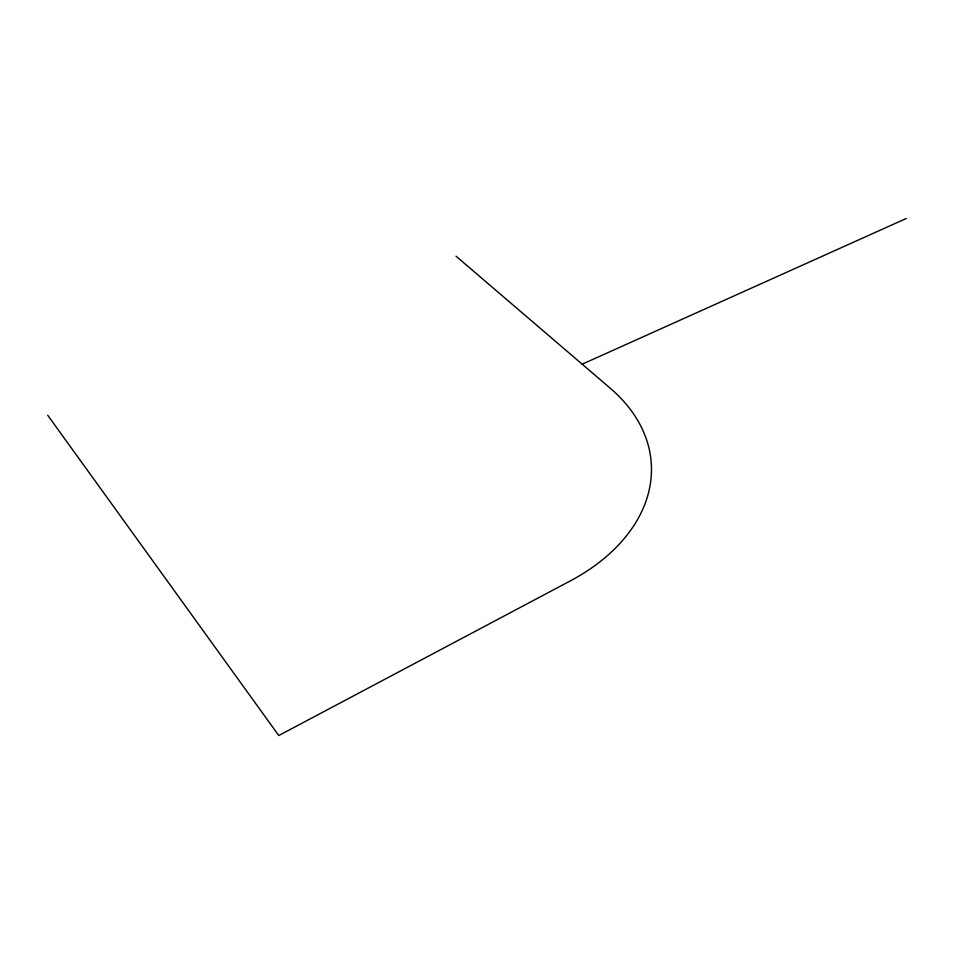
<?xml version="1.0" encoding="UTF-8"?>
<svg xmlns="http://www.w3.org/2000/svg" width="954" height="954" viewBox="0 0 954 954"><rect width="100%" height="100%" fill="white"/><g stroke="black" fill="none" stroke-linecap="round" stroke-linejoin="round"><path stroke-width="1.43" d="M582.19 364.201L906.3 218.466M456.06 256.209L610.262 388.242A201.413 135.814 -3.1 0 1 570.087 581.034L278.771 735.534L47.7 415.217"/></g></svg>
